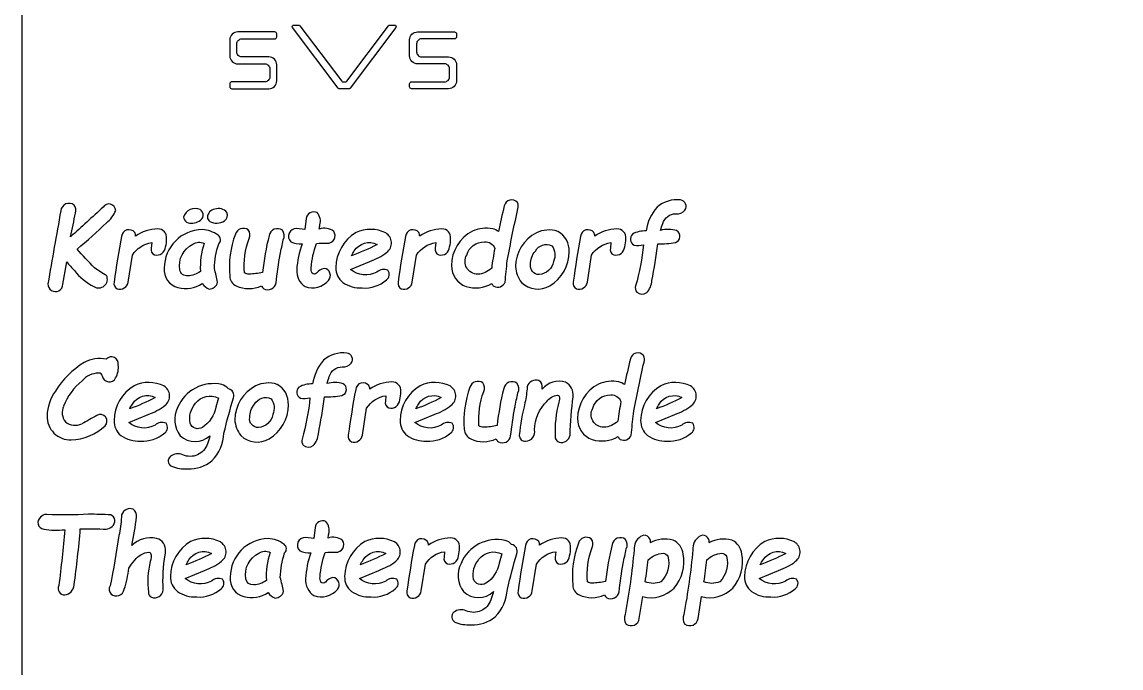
# Model space of a CAD drawing. Header units: millimetres. Extents: x -440 to 440, y -260 to 260.
# Drawn here: x -440 to -219.9, y -1.3 to 128.1 of the extents above; entities that cross this region are included whole.
import ezdxf

# ---------------------------------------------------------------- set-up
doc = ezdxf.new("R2010")
doc.units = ezdxf.units.MM
doc.layers.get('0').update_dxf_attribs({"linetype": 'CONTINUOUS'})

msp = doc.modelspace()

# ---------------------------------------------------------------- linework, layer by layer
msp.add_lwpolyline([(440, 260), (-440, 260), (-440, -260), (440, -260)], close=True)
for points in [[(-397.97, 114.69), (-396.57, 114.69), (-390.57, 114.69, 0.414214), (-388.97, 116.29), (-388.97, 119.49, 0.414214), (-390.57, 121.09), (-395.97, 121.09, -0.414214), (-396.97, 122.09), (-396.97, 123.69, -0.414214), (-395.97, 124.69), (-389.37, 124.69, 0.414214), (-388.97, 125.09), (-388.97, 125.69, 0.414214), (-389.37, 126.09), (-395.97, 126.09), (-396.77, 126.09, 0.414214), (-398.37, 124.49), (-398.37, 121.29, 0.414214), (-396.77, 119.69), (-395.97, 119.69), (-391.37, 119.69, -0.414214), (-390.37, 118.69), (-390.37, 117.09, -0.414214), (-391.37, 116.09), (-396.29, 116.09), (-397.97, 116.09, 0.414214), (-398.37, 115.69), (-398.37, 115.09, 0.414214)], [(-376.43, 114.68, -0.23596), (-376.67, 114.8), (-385.8, 126.97, -0.618176), (-385.56, 127.45), (-384.56, 127.45, -0.23596), (-384.32, 127.33), (-375.97, 116.2, 0.23596), (-375.73, 116.08), (-375.19, 116.08, 0.23596), (-374.95, 116.2), (-366.6, 127.33, -0.23596), (-366.36, 127.45), (-365.36, 127.45, -0.618176), (-365.12, 126.97), (-374.25, 114.8, -0.23596), (-374.49, 114.68)], [(-360.97, 122.09, 0.414214), (-359.97, 121.09), (-354.57, 121.09, -0.414214), (-352.97, 119.49), (-352.97, 116.29, -0.414214), (-354.57, 114.69), (-360.57, 114.69), (-361.97, 114.69, -0.414214), (-362.37, 115.09), (-362.37, 115.69, -0.414214), (-361.97, 116.09), (-360.29, 116.09), (-355.37, 116.09, 0.414214), (-354.37, 117.09), (-354.37, 118.69, 0.414214), (-355.37, 119.69), (-359.97, 119.69), (-360.77, 119.69, -0.414214), (-362.37, 121.29), (-362.37, 124.49, -0.414214), (-360.77, 126.09), (-359.97, 126.09), (-353.37, 126.09, -0.414214), (-352.97, 125.69), (-352.97, 125.09, -0.414214), (-353.37, 124.69), (-359.97, 124.69, 0.414214), (-360.97, 123.69)], [(-345.89, 75.68, 0.158546), (-345.47, 75.13, 0.450222), (-343.24, 75.98, 0.002293), (-342.81, 80.22, -0.010359), (-340.68, 90.62, 0.181046), (-340.76, 91.93, 0.623316), (-343.4, 91.23, 0.013745), (-344.56, 86.09, 0.112881), (-345.72, 86.63, 0.154835), (-349.79, 86.19, 0.281366), (-353.97, 79.29, 0.325312), (-351.06, 75.09, 0.209658)], [(-314.87, 73.86, 0.16863), (-313.83, 76.26, 0.017021), (-312.64, 83.62, 0.047328), (-309.12, 83.92, 0.665652), (-308.88, 86.28, 0.139564), (-312.09, 86.32, -0.022191), (-311.65, 87.73, -0.330547), (-309.05, 89.66, 0.255179), (-307.23, 90.41, 0.56578), (-308.1, 92.42, 0.211543), (-312.8, 91, 0.141918), (-314.99, 86.22, 0.134789), (-317.74, 85.58, 0.521377), (-317.42, 83.4, 0.126386), (-315.52, 83.46, -0.043727), (-317.09, 75.2, 0.268151), (-316.86, 73.95, 0.343768)], [(-429.56, 91.39, 0.590129), (-432.23, 90.27, 0.000991), (-434.8, 75.65, 1.013945), (-431.79, 75.53), (-431.04, 80.03, 0.008431), (-429.5, 78.27, 0.104998), (-425.6, 75.07, 0.747921), (-423.06, 77.27, -0.023803), (-425.47, 78.84, -0.018061), (-428.98, 82.59, 0.023937), (-423.08, 87.87, 0.138992), (-421.23, 90.32, 0.726923), (-423.76, 91.01, -0.008723), (-430.27, 85.05, 0.002764), (-429.28, 89.81, 0.264461)], [(-404.31, 90.5, 0.453042), (-407.63, 88.99, 0.243901), (-407.02, 87.98, 0.246364), (-404.54, 88.2, 0.624858)], [(-402.37, 88.14, 0.29809), (-399.47, 88.26, 0.386129), (-398.95, 89.9, 0.34138), (-401.4, 90.57, 0.355524), (-402.87, 88.98, 0.213406)], [(-386.15, 84.07, 0.137644), (-383.9, 83.64, 0.073628), (-384.97, 78.45, 0.266978), (-383.3, 75.06, 0.304647), (-378.61, 76.31, 0.611138), (-379.49, 78.71, 0.188742), (-380.98, 77.75, -0.4525), (-381.89, 77.77, -0.132001), (-382.08, 78.83, -0.064788), (-381.04, 83.73, -0.008474), (-378.91, 83.75, 0.609869), (-377.56, 86.14, 0.255111), (-380.45, 86.6, 0.004269), (-380.32, 87.43, 0.252811), (-380.89, 89.9, 0.507407), (-383.07, 88.68), (-383.33, 86.53), (-385.01, 86.68, 0.697935)], [(-418.72, 75.99), (-417.88, 81.38, -0.222007), (-414.02, 83.87), (-414.12, 82.78, 0.369404), (-413.45, 81.42, 0.459333), (-411.25, 83.03, 0.090177), (-411.06, 84.67, 0.475871), (-412.82, 86.62, 0.151771), (-417.26, 85.19, 0.120267), (-417.42, 85.9, 0.683379), (-420.07, 85.11, 0.015042), (-421.55, 75.99, 0.367772), (-420.93, 74.65, 0.471103)], [(-400.83, 75.93, 0.018559), (-401.47, 78.68, -0.07037), (-400.6, 83.62, 0.462614), (-400.71, 85.35, 0.149976), (-403.89, 86.5, 0.411116), (-411.49, 78.77, 0.372906), (-408.76, 74.88, 0.205885), (-403.89, 75.66, 0.133276), (-402.51, 74.58, 0.360216)], [(-394.48, 77.57, -0.13806), (-395.46, 77.82, -0.107254), (-394.51, 84.71, 0.308305), (-394.71, 86.41, 0.527285), (-397.26, 85.57, 0.110343), (-398.4, 77.16, 0.282492), (-397.11, 75.21, 0.222977), (-392.02, 75.24, 0.163725), (-391.57, 74.62, 0.509801), (-389.12, 75.81, -0.009296), (-388.31, 81.49), (-388.31, 81.47, 0.007816), (-387.68, 84.44, 0.302622), (-387.85, 86.36, 0.552722), (-390.5, 85.31, 0.034525), (-391.83, 77.91, -0.057428)], [(-374.19, 78.52), (-370.32, 80.13, 0.087613), (-366.91, 81.94, 0.525611), (-367.14, 85.82, 0.229285), (-373.1, 85.88, 0.262812), (-377.14, 78.9, 0.240072), (-375.75, 75.91, 0.166618), (-371.86, 74.8, 0.196941), (-366.99, 76.41, 0.424228), (-366.72, 78.34, 0.302415), (-368.92, 77.99, -0.318006)], [(-356.54, 81.42, 0.459333), (-354.35, 83.03, 0.090177), (-354.16, 84.67, 0.475871), (-355.92, 86.62, 0.151771), (-360.35, 85.19, 0.120267), (-360.52, 85.9, 0.683379), (-363.17, 85.11, 0.015042), (-364.65, 75.99, 0.367772), (-364.03, 74.65, 0.471103), (-361.82, 75.99), (-360.98, 81.38, -0.222007), (-357.12, 83.87), (-357.22, 82.78, 0.369404)], [(-330.42, 82.05, 0.291755), (-332.67, 86.13, 0.196234), (-336.97, 85.83, 0.275108), (-341.15, 79.07, 0.154125), (-339.96, 75.9, 0.343777), (-334.28, 75.25, 0.269441)], [(-325.46, 85.9, 0.683379), (-328.11, 85.11, 0.015042), (-329.59, 75.99, 0.367772), (-328.97, 74.65, 0.471103), (-326.75, 75.99), (-325.92, 81.38, -0.222007), (-322.06, 83.87), (-322.16, 82.78, 0.369404), (-321.48, 81.42, 0.459333), (-319.29, 83.03, 0.090177), (-319.09, 84.67, 0.475871), (-320.86, 86.62, 0.151771), (-325.29, 85.19, 0.120267)], [(-403.52, 83.73, 0.090198), (-404.27, 78.12, -0.166702), (-406.79, 77.24, -0.396552), (-408.39, 78.43, -0.337952), (-405.75, 83.56, -0.281812)], [(-373.44, 82.21, -0.39485), (-368.89, 83.51, -0.040437), (-374, 81.25, -0.034484)], [(-347.36, 84.04, -0.347504), (-345.31, 82.7, 0.019525), (-345.93, 78.77, -0.183131), (-348.72, 77.55, -0.581622), (-350.92, 81.37, -0.346785)], [(-336.41, 77.49, -0.468413), (-338.14, 79.5, -0.184865), (-337.18, 82.2, -0.39559), (-333.86, 83.25, -0.261574), (-333.54, 80.11, -0.346155)], [(-375.92, 53.26, 0.665652), (-375.69, 55.62, 0.139564), (-378.9, 55.66, -0.022191), (-378.45, 57.07, -0.330547), (-375.86, 59, 0.255179), (-374.04, 59.75, 0.56578), (-374.91, 61.76, 0.211543), (-379.6, 60.34, 0.141918), (-381.8, 55.56, 0.134789), (-384.55, 54.93, 0.521377), (-384.23, 52.74, 0.126386), (-382.32, 52.8, -0.043727), (-383.89, 44.54, 0.268151), (-383.67, 43.29, 0.343768), (-381.68, 43.21, 0.16863), (-380.63, 45.6, 0.017021), (-379.44, 52.96, 0.047328)], [(-317.55, 49.56, -0.010359), (-315.41, 59.96, 0.181046), (-315.5, 61.27, 0.623316), (-318.14, 60.57, 0.013745), (-319.3, 55.43, 0.112881), (-320.45, 55.98, 0.154835), (-324.53, 55.54, 0.281366), (-328.71, 48.63, 0.325312), (-325.8, 44.43, 0.209658), (-320.62, 45.02, 0.158546), (-320.2, 44.47, 0.450222), (-317.98, 45.32, 0.002293)], [(-420.18, 45.25, 0.166618), (-416.29, 44.14, 0.196941), (-411.42, 45.76, 0.424228), (-411.15, 47.68, 0.302415), (-413.35, 47.33, -0.318006), (-418.62, 47.86), (-414.75, 49.47, 0.087613), (-411.34, 51.29, 0.525611), (-411.57, 55.16, 0.229285), (-417.53, 55.22, 0.262812), (-421.57, 48.25, 0.240072)], [(-408.84, 50.84, 0.28832), (-408.31, 45.2, 0.390259), (-402.36, 45.2, -0.041305), (-402.86, 43.57, -0.445876), (-407.79, 41.37, 0.262819), (-410.28, 41.08, 0.534856), (-410.05, 39.09, 0.118147), (-406.8, 38.58, 0.190007), (-401.97, 40.17, 0.17741), (-399.54, 45.7, -0.013471), (-397.65, 52.79, 0.468429), (-398.7, 54.64, 0.165561), (-399.98, 55.45, 0.362606)], [(-397.38, 48.41, 0.154125), (-396.19, 45.24, 0.343777), (-390.52, 44.59, 0.269441), (-386.65, 51.39, 0.291755), (-388.9, 55.48, 0.196234), (-393.2, 55.17, 0.275108)], [(-371.81, 45.34), (-370.97, 50.72, -0.222007), (-367.11, 53.21), (-367.21, 52.12, 0.369404), (-366.53, 50.76, 0.459333), (-364.34, 52.37, 0.090177), (-364.15, 54.02, 0.475871), (-365.91, 55.96, 0.151771), (-370.35, 54.53, 0.120267), (-370.51, 55.24, 0.683379), (-373.16, 54.45, 0.015042), (-374.64, 45.34, 0.367772), (-374.02, 43.99, 0.471103)], [(-364.27, 48.25, 0.240072), (-362.87, 45.25, 0.166618), (-358.98, 44.14, 0.196941), (-354.11, 45.76, 0.424228), (-353.84, 47.68, 0.302415), (-356.04, 47.33, -0.318006), (-361.31, 47.86), (-357.44, 49.47, 0.087613), (-354.03, 51.29, 0.525611), (-354.26, 55.16, 0.229285), (-360.22, 55.22, 0.262812)], [(-340.69, 53.78, 0.302622), (-340.87, 55.7, 0.552722), (-343.51, 54.65, 0.034525), (-344.84, 47.25, -0.057428), (-347.5, 46.91, -0.13806), (-348.47, 47.16, -0.107254), (-347.52, 54.05, 0.308305), (-347.72, 55.76, 0.527285), (-350.27, 54.92, 0.110343), (-351.41, 46.5, 0.282492), (-350.13, 44.55, 0.222977), (-345.04, 44.58, 0.163725), (-344.58, 43.97, 0.509801), (-342.14, 45.15, -0.009296), (-341.32, 50.84), (-341.32, 50.81, 0.007816)], [(-335.83, 54.68, 0.334523), (-336.46, 56.25, 0.442803), (-338.8, 55.01, -0.03066), (-339.26, 51.81, 0.035345), (-340.41, 45.25, 0.440748), (-339.13, 44.1, 0.484719), (-337.35, 46.41, -0.190652), (-334.9, 52.08, -0.196506), (-332.73, 53.3, -0.315913), (-332.42, 53.11, -0.176551), (-332.51, 51.91, 0.073516), (-333.21, 45.09, 0.374939), (-332.43, 43.91, 0.444898), (-330.23, 45.34, -0.033234), (-329.58, 53.02, 0.283254), (-331.12, 55.94, 0.297942), (-335.83, 54.55)], [(-305.85, 51.29, 0.525611), (-306.09, 55.16, 0.229285), (-312.04, 55.22, 0.262812), (-316.09, 48.25, 0.240072), (-314.69, 45.25, 0.166618), (-310.8, 44.14, 0.196941), (-305.93, 45.76, 0.424228), (-305.66, 47.68, 0.302415), (-307.86, 47.33, -0.318006), (-313.13, 47.86), (-309.27, 49.47, 0.087613)], [(-413.32, 52.86, -0.040437), (-418.43, 50.59, -0.034484), (-417.87, 51.55, -0.39485)], [(-406.34, 47.7, -0.226091), (-405.24, 51.69, -0.362772), (-400.64, 52.75, -0.004861), (-401.17, 50.93, -0.211257), (-403.87, 46.87, -0.483274)], [(-390.09, 52.6, -0.261574), (-389.78, 49.45, -0.346155), (-392.65, 46.83, -0.468413), (-394.38, 48.84, -0.184865), (-393.42, 51.54, -0.39559)], [(-360.56, 51.55, -0.39485), (-356.02, 52.86, -0.040437), (-361.12, 50.59, -0.034484)], [(-320.66, 48.11, -0.183131), (-323.46, 46.89, -0.581622), (-325.66, 50.71, -0.346785), (-322.09, 53.38, -0.347504), (-320.04, 52.04, 0.019525)], [(-312.38, 51.55, -0.39485), (-307.84, 52.86, -0.040437), (-312.94, 50.59, -0.034484)], [(-435.03, 29.43, 0.225031), (-436.31, 28.87, 0.655309), (-435.65, 26.49, 0.065401), (-431.4, 26.36, -0.006258), (-432.61, 15.19, 0.567931), (-431.42, 13.3, 0.355464), (-429.56, 15.27, 0.014243), (-428.32, 26.55, -0.004651), (-423.11, 26.5, 0.204563), (-421.94, 27.04, 0.576522), (-422.21, 29.36, 0.010045), (-426.67, 29.47, -0.029249)], [(-411.7, 14.3, -0.058257), (-411.31, 21.35, 0.02256), (-411.28, 22.01, 0.367777), (-413.03, 24.64, 0.251548), (-417.99, 23.22, 0.018441), (-417.05, 28.92, 0.288954), (-417.75, 30.48, 0.519554), (-420.1, 28.92, -0.054457), (-420.59, 25.18, -0.009928), (-422.31, 15.11, 0.373895), (-422.17, 13.48, 0.564335), (-419.53, 14.43, 0.05629), (-418.62, 18.69, -0.035486), (-417.41, 20.26, -0.213344), (-414.61, 21.88, -0.301683), (-414.23, 21.67, -0.165179), (-414.32, 20, 0.083805), (-414.69, 13.83, 0.288331), (-414.05, 12.84, 0.486656)], [(-379.22, 15.86, -0.4525), (-380.13, 15.87, -0.132001), (-380.31, 16.93, -0.064788), (-379.28, 21.83, -0.008474), (-377.14, 21.85, 0.609869), (-375.79, 24.24, 0.255111), (-378.69, 24.7, 0.004269), (-378.56, 25.53, 0.252811), (-379.13, 28.01, 0.507407), (-381.31, 26.78), (-381.57, 24.63), (-383.24, 24.79, 0.697935), (-384.38, 22.17, 0.137644), (-382.14, 21.75, 0.073628), (-383.2, 16.56, 0.266978), (-381.53, 13.16, 0.304647), (-376.84, 14.41, 0.611138), (-377.72, 16.81, 0.188742)], [(-402.04, 16.09, -0.318006), (-407.32, 16.62), (-403.45, 18.23, 0.087613), (-400.03, 20.05, 0.525611), (-400.27, 23.93, 0.229285), (-406.22, 23.98, 0.262812), (-410.27, 17.01, 0.240072), (-408.87, 14.01, 0.166618), (-404.99, 12.9, 0.196941), (-400.12, 14.52, 0.424228), (-399.84, 16.45, 0.302415)], [(-387.63, 14.03, 0.018559), (-388.26, 16.78, -0.07037), (-387.39, 21.72, 0.462614), (-387.51, 23.46, 0.149976), (-390.69, 24.6, 0.411116), (-398.28, 16.87, 0.372906), (-395.55, 12.98, 0.205885), (-390.69, 13.76, 0.133276), (-389.3, 12.68, 0.360216)], [(-371.33, 23.98, 0.262812), (-375.38, 17.01, 0.240072), (-373.98, 14.01, 0.166618), (-370.09, 12.9, 0.196941), (-365.23, 14.52, 0.424228), (-364.95, 16.45, 0.302415), (-367.15, 16.09, -0.318006), (-372.43, 16.62), (-368.56, 18.23, 0.087613), (-365.14, 20.05, 0.525611), (-365.38, 23.93, 0.229285)], [(-355.45, 20.89, 0.369404), (-354.78, 19.53, 0.459333), (-352.58, 21.13, 0.090177), (-352.39, 22.78, 0.475871), (-354.15, 24.72, 0.151771), (-358.59, 23.29, 0.120267), (-358.76, 24, 0.683379), (-361.41, 23.22, 0.015042), (-362.89, 14.1, 0.367772), (-362.27, 12.75, 0.471103), (-360.05, 14.1), (-359.21, 19.48, -0.222007), (-355.36, 21.97)], [(-346.09, 12.33, -0.445876), (-351.03, 10.13, 0.262819), (-353.52, 9.84, 0.534856), (-353.29, 7.85, 0.118147), (-350.04, 7.34, 0.190007), (-345.21, 8.93, 0.17741), (-342.78, 14.46, -0.013471), (-340.88, 21.56, 0.468429), (-341.94, 23.4, 0.165561), (-343.21, 24.21, 0.362606), (-352.07, 19.61, 0.28832), (-351.54, 13.96, 0.390259), (-345.59, 13.96, -0.041305)], [(-333.1, 21.97), (-333.2, 20.89, 0.369404), (-332.52, 19.53, 0.459333), (-330.33, 21.13, 0.090177), (-330.13, 22.78, 0.475871), (-331.9, 24.72, 0.151771), (-336.33, 23.29, 0.120267), (-336.5, 24, 0.683379), (-339.15, 23.22, 0.015042), (-340.63, 14.1, 0.367772), (-340.01, 12.75, 0.471103), (-337.79, 14.1), (-336.96, 19.48, -0.222007)], [(-322.87, 12.73, 0.509801), (-320.42, 13.91, -0.009296), (-319.61, 19.6), (-319.61, 19.58, 0.007816), (-318.98, 22.54, 0.302622), (-319.16, 24.46, 0.552722), (-321.8, 23.41, 0.034525), (-323.13, 16.01, -0.057428), (-325.78, 15.68, -0.13806), (-326.76, 15.92, -0.107254), (-325.81, 22.82, 0.308305), (-326.01, 24.52, 0.527285), (-328.56, 23.68, 0.110343), (-329.7, 15.26, 0.282492), (-328.41, 13.31, 0.222977), (-323.32, 13.34, 0.163725)], [(-314.14, 23.82, 0.683618), (-316.11, 24.99, 0.272814), (-317.4, 22.37, -0.023738), (-319.2, 9.4, 0.266299), (-319, 7.48, 0.585949), (-316.36, 8.6), (-315.67, 12.97, 0.270953), (-309.4, 14.69, 0.227065), (-307.58, 21.49, 0.273449), (-309.59, 24.25, 0.20889), (-314.18, 23.71)], [(-307.24, 7.48, 0.585949), (-304.6, 8.6), (-303.91, 12.97, 0.270953), (-297.64, 14.69, 0.227065), (-295.82, 21.49, 0.273449), (-297.83, 24.25, 0.20889), (-302.42, 23.71), (-302.38, 23.82, 0.683618), (-304.35, 24.99, 0.272814), (-305.64, 22.37, -0.023738), (-307.44, 9.4, 0.266299)], [(-292.33, 16.62), (-288.46, 18.23, 0.087613), (-285.05, 20.05, 0.525611), (-285.29, 23.93, 0.229285), (-291.24, 23.98, 0.262812), (-295.29, 17.01, 0.240072), (-293.89, 14.01, 0.166618), (-290, 12.9, 0.196941), (-285.13, 14.52, 0.424228), (-284.86, 16.45, 0.302415), (-287.06, 16.09, -0.318006)], [(-393.59, 15.34, -0.396552), (-395.18, 16.53, -0.337952), (-392.54, 21.66, -0.281812), (-390.31, 21.83, 0.090198), (-391.06, 16.22, -0.166702)], [(-402.02, 21.62, -0.040437), (-407.12, 19.35, -0.034484), (-406.57, 20.31, -0.39485)], [(-367.13, 21.62, -0.040437), (-372.23, 19.35, -0.034484), (-371.68, 20.31, -0.39485)], [(-347.11, 15.63, -0.483274), (-349.57, 16.46, -0.226091), (-348.47, 20.46, -0.362772), (-343.87, 21.51, -0.004861), (-344.41, 19.69, -0.211257)], [(-312.02, 15.96, -0.209515), (-315.17, 15.94, 0.007407), (-314.58, 20.36, -0.164209), (-311.6, 21.64, -0.320907), (-310.65, 21.04, -0.277811)], [(-299.84, 21.64, -0.320907), (-298.89, 21.04, -0.277811), (-300.26, 15.96, -0.209515), (-303.41, 15.94, 0.007407), (-302.82, 20.36, -0.164209)], [(-291.58, 20.31, -0.39485), (-287.04, 21.62, -0.040437), (-292.14, 19.35, -0.034484)]]:
    msp.add_lwpolyline(points, format="xyb", close=True)
for centre, radius, start, end in [((-418.58, 45.03), 17.32, 121.1076, 148.2903), ((-424.41, 54.21), 6.45, 78.3861, 118.9095), ((-422.07, 59.65), 1.37, -10.0298, 139.404), ((-424.63, 53.36), 4.37, 90.1637, 139.4015), ((-424.53, 57.11), 0.63, -2.8944, 99.4001), ((-424.9, 58.86), 4.21, -29.6528, 7.483), ((-420.19, 46.63), 12.32, 129.0055, 158.8014), ((-422.52, 57.4), 1.42, 193.3102, 333.8066), ((-425.85, 48.88), 9.13, 144.8122, 178.1471), ((-428.87, 49.84), 3.07, 156.0836, 217.363), ((-430.28, 49.06), 4.7, 178.5926, 271.7898), ((33928.43, -62983.7), 71786.55, 118.5907064, 118.5934577), ((-424.29, 48.13), 1.32, -45.1242, 121.9936), ((-429.36, 50.32), 3.04, 230.2384, 296.3852), ((-430.53, 54.83), 10.48, 272.1753, 313.232)]:
    msp.add_arc(centre, radius, start, end)

doc.saveas('drawing.dxf')
